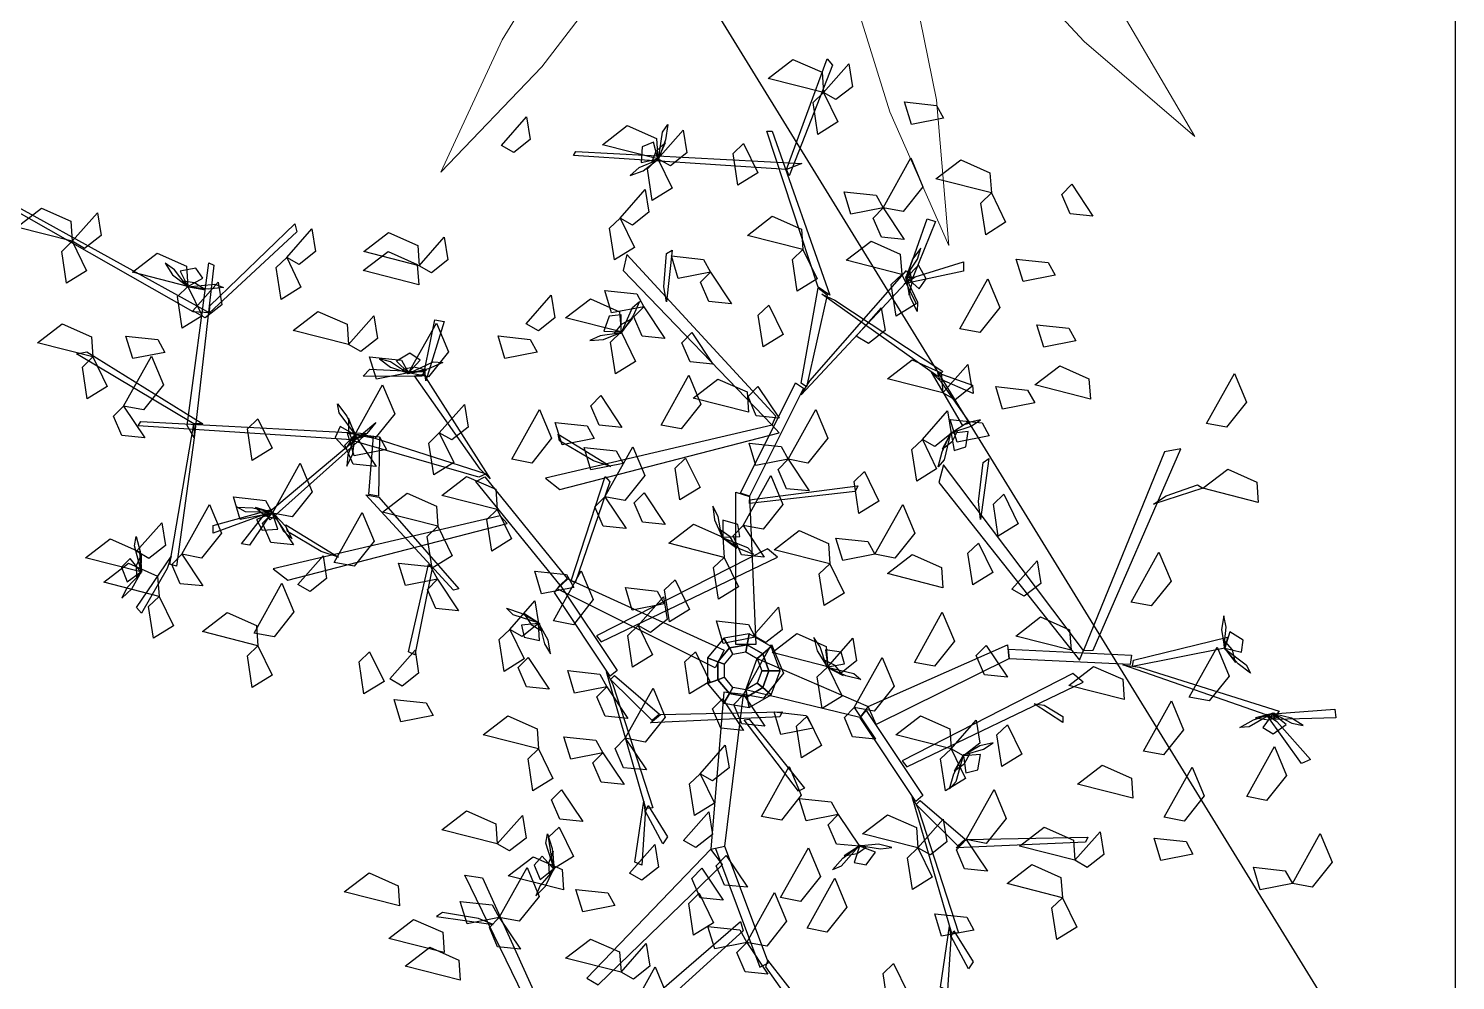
# Model space of a CAD drawing. Header units: inches. Extents: x -2903 to 3367, y -161 to 1064.
# Drawn here: x 3267.66 to 3273.01, y 144.72 to 148.29 of the extents above; entities that cross this region are included whole.
import ezdxf

# ---------------------------------------------------------------- set-up
doc = ezdxf.new("R2010")
doc.units = ezdxf.units.IN
doc.header["$MEASUREMENT"] = 0
doc.layers.add('landscape', color=84, linetype='Continuous', lineweight=0)

# ---------------------------------------------------------------- blocks, each defined once
blk = doc.blocks.new('A1124ZB')
at = {"color": 0, "linetype": 'Continuous'}
for points, invisible_edges in [([(0.2406, 0.0216, 0.8203), (0.2431, -0.035, 0.8203), (0.4031, -0.0267, 0.7803), (0.4031, 0.0133, 0.7803)], 5), ([(0.4031, -0.0267, 0.7803), (0.4031, 0.0133, 0.7803), (0.5231, -0.0067, 0.7003)], 1), ([(0.2185, -0.0749, 0.8843), (0.1963, -0.1271, 0.8843), (0.3442, -0.1886, 0.8443), (0.3615, -0.1525, 0.8443)], 5), ([(0.3442, -0.1886, 0.8443), (0.3615, -0.1525, 0.8443), (0.4611, -0.2224, 0.7643)], 1), ([(0.0932, -0.2284, 0.8203), (0.0393, -0.2462, 0.8203), (0.0907, -0.398, 0.7803), (0.1292, -0.3871, 0.7803)], 5), ([(0.0907, -0.398, 0.7803), (0.1292, -0.3871, 0.7803), (0.1425, -0.5081, 0.7003)], 1)]:
    blk.add_3dface(points, dxfattribs=dict(at, invisible_edges=invisible_edges))
blk = doc.blocks.new('A3E24G')
at = {"color": 72, "linetype": 'Continuous'}
for points in [[(0.0779, 0.5477, 0.6774), (0.0255, 0.5611, 0.6704), (0.0489, 0.5791, 0.6673), (0.0766, 0.5669, 0.6724)], [(0.0779, 0.5477, 0.6774), (0.1018, 0.5748, 0.6601), (0.1053, 0.5533, 0.6614), (0.0897, 0.5411, 0.6719)], [(0.0779, 0.5477, 0.6424), (0.0915, 0.5199, 0.6353), (0.0726, 0.5081, 0.6607), (0.068, 0.5382, 0.6568)], [(0.1917, 0.5235, 0.7974), (0.1613, 0.5175, 0.7903), (0.1548, 0.5388, 0.8157), (0.1851, 0.5356, 0.8118)], [(-0.2273, 0.4977, 0.9053), (-0.2034, 0.5248, 0.888), (-0.1999, 0.5033, 0.8892), (-0.2156, 0.491, 0.8998)], [(-0.0789, 0.485, 0.6774), (-0.1314, 0.4983, 0.6704), (-0.108, 0.5164, 0.6673), (-0.0803, 0.5042, 0.6724)], [(-0.0789, 0.485, 0.6774), (-0.055, 0.5121, 0.6601), (-0.0516, 0.4906, 0.6614), (-0.0672, 0.4783, 0.6719)], [(0.0021, 0.4996, 0.7204), (0.0157, 0.4717, 0.7133), (-0.0033, 0.46, 0.7387), (-0.0078, 0.4901, 0.7348)], [(-0.0789, 0.485, 0.6774), (-0.0654, 0.4571, 0.6703), (-0.0843, 0.4454, 0.6957), (-0.0889, 0.4755, 0.6918)], [(0.1344, 0.4385, 0.5934), (0.1607, 0.4858, 0.5864), (0.1721, 0.4585, 0.5833), (0.1533, 0.4349, 0.5884)], [(0.237, 0.4526, 0.7904), (0.1845, 0.466, 0.7834), (0.2079, 0.484, 0.7803), (0.2356, 0.4718, 0.7854)], [(0.3131, 0.4608, 0.6714), (0.3332, 0.4307, 0.6541), (0.3115, 0.4329, 0.6553), (0.3037, 0.4512, 0.6659)], [(-0.1149, 0.4287, 0.8377), (-0.091, 0.4558, 0.8204), (-0.0875, 0.4343, 0.8216), (-0.1032, 0.422, 0.8321)], [(0.1344, 0.4385, 0.5934), (0.1039, 0.4325, 0.5863), (0.0975, 0.4538, 0.6117), (0.1277, 0.4505, 0.6078)], [(0.237, 0.4526, 0.8254), (0.2505, 0.4248, 0.8183), (0.2316, 0.413, 0.8437), (0.227, 0.4431, 0.8398)], [(-0.6339, 0.4068, 0.7124), (-0.6864, 0.4202, 0.7054), (-0.663, 0.4382, 0.7023), (-0.6353, 0.426, 0.7074)], [(-0.6339, 0.4068, 0.6774), (-0.61, 0.4339, 0.6601), (-0.6066, 0.4124, 0.6614), (-0.6222, 0.4001, 0.6719)], [(0.1344, 0.4385, 0.5934), (0.1544, 0.4084, 0.5761), (0.1328, 0.4106, 0.5774), (0.1249, 0.4288, 0.5879)], [(-0.1149, 0.4287, 0.7537), (-0.1013, 0.4008, 0.7466), (-0.1202, 0.3891, 0.7719), (-0.1248, 0.4192, 0.768)], [(0.0584, 0.3991, 0.8034), (0.0059, 0.4124, 0.7964), (0.0293, 0.4305, 0.7933), (0.057, 0.4183, 0.7984)], [(-0.6339, 0.4068, 0.6424), (-0.6203, 0.3789, 0.6353), (-0.6393, 0.3672, 0.6607), (-0.6438, 0.3973, 0.6568)], [(-0.4307, 0.3914, 0.6424), (-0.4069, 0.4185, 0.6251), (-0.4034, 0.397, 0.6264), (-0.419, 0.3847, 0.6369)], [(-0.3052, 0.3837, 0.7124), (-0.3577, 0.397, 0.7054), (-0.3343, 0.415, 0.7023), (-0.3066, 0.4028, 0.7074)], [(-0.3052, 0.3837, 0.7124), (-0.2814, 0.4107, 0.6951), (-0.2779, 0.3893, 0.6964), (-0.2935, 0.377, 0.7069)], [(0.152, 0.3754, 0.7124), (0.0995, 0.3888, 0.7054), (0.123, 0.4068, 0.7023), (0.1507, 0.3946, 0.7074)], [(-0.5244, 0.3641, 0.6774), (-0.5768, 0.3775, 0.6704), (-0.5534, 0.3955, 0.6673), (-0.5257, 0.3833, 0.6724)], [(-0.3056, 0.3657, 0.9053), (-0.3581, 0.379, 0.8983), (-0.3347, 0.397, 0.8952), (-0.307, 0.3848, 0.9003)], [(-0.0292, 0.3776, 0.8658), (-0.0597, 0.3716, 0.8587), (-0.0661, 0.3929, 0.8841), (-0.0359, 0.3897, 0.8802)], [(0.0584, 0.3991, 0.7124), (0.072, 0.3712, 0.7053), (0.053, 0.3595, 0.7307), (0.0485, 0.3896, 0.7268)], [(-0.4307, 0.3914, 0.6774), (-0.4172, 0.3635, 0.6703), (-0.4361, 0.3518, 0.6957), (-0.4407, 0.3819, 0.6918)], [(0.2975, 0.3747, 0.7064), (0.2671, 0.3687, 0.6993), (0.2606, 0.39, 0.7247), (0.2909, 0.3868, 0.7208)], [(-0.5196, 0.3409, 0.7583), (-0.4957, 0.368, 0.741), (-0.4923, 0.3465, 0.7422), (-0.5079, 0.3342, 0.7528)], [(-0.0292, 0.3776, 0.8658), (-0.0092, 0.3476, 0.8485), (-0.0308, 0.3497, 0.8497), (-0.0387, 0.368, 0.8603)], [(0.152, 0.3754, 0.7684), (0.1656, 0.3475, 0.7613), (0.1467, 0.3358, 0.7867), (0.1421, 0.3659, 0.7828)], [(0.2072, 0.3239, 0.7764), (0.2335, 0.3713, 0.7694), (0.2449, 0.344, 0.7663), (0.2261, 0.3203, 0.7714)], [(-0.5244, 0.3641, 0.6774), (-0.5108, 0.3362, 0.6703), (-0.5297, 0.3245, 0.6957), (-0.5343, 0.3546, 0.6918)], [(-0.2039, 0.3286, 0.8034), (-0.18, 0.3557, 0.7861), (-0.1766, 0.3342, 0.7874), (-0.1922, 0.3219, 0.7979)], [(-0.1139, 0.3209, 0.8034), (-0.1664, 0.3343, 0.7964), (-0.143, 0.3523, 0.7933), (-0.1153, 0.3401, 0.7984)], [(-0.0924, 0.3448, 0.5934), (-0.1229, 0.3389, 0.5863), (-0.1294, 0.3602, 0.6117), (-0.0991, 0.3569, 0.6078)], [(-0.3721, 0.3091, 0.7124), (-0.4246, 0.3224, 0.7054), (-0.4012, 0.3404, 0.7023), (-0.3735, 0.3283, 0.7074)], [(-0.0924, 0.3448, 0.5934), (-0.0724, 0.3148, 0.5761), (-0.094, 0.317, 0.5774), (-0.1019, 0.3352, 0.5879)], [(0.0261, 0.3464, 0.9007), (0.0396, 0.3185, 0.8936), (0.0207, 0.3068, 0.9189), (0.0161, 0.3369, 0.915)], [(0.1088, 0.3168, 0.7124), (0.1327, 0.3439, 0.6951), (0.1362, 0.3224, 0.6964), (0.1205, 0.3101, 0.7069)], [(-0.6144, 0.2973, 0.6774), (-0.6669, 0.3106, 0.6704), (-0.6434, 0.3286, 0.6673), (-0.6157, 0.3164, 0.6724)], [(-0.3721, 0.3091, 0.6424), (-0.3482, 0.3362, 0.6251), (-0.3448, 0.3147, 0.6264), (-0.3604, 0.3024, 0.6369)], [(-0.3152, 0.2821, 0.5584), (-0.2888, 0.3294, 0.5514), (-0.2774, 0.3021, 0.5483), (-0.2963, 0.2785, 0.5534)], [(0.3171, 0.3125, 0.6714), (0.2866, 0.3065, 0.6643), (0.2801, 0.3278, 0.6897), (0.3104, 0.3245, 0.6858)], [(-0.5461, 0.3016, 0.5934), (-0.5765, 0.2957, 0.5863), (-0.583, 0.3169, 0.6117), (-0.5528, 0.3137, 0.6078)], [(-0.1934, 0.3018, 0.4107), (-0.2239, 0.2958, 0.4036), (-0.2304, 0.3171, 0.429), (-0.2001, 0.3138, 0.4251)], [(-0.1139, 0.3209, 0.8034), (-0.1003, 0.293, 0.7963), (-0.1193, 0.2813, 0.8217), (-0.1238, 0.3114, 0.8178)], [(-0.0469, 0.3203, 0.6714), (-0.0269, 0.2903, 0.6541), (-0.0485, 0.2925, 0.6553), (-0.0564, 0.3107, 0.6659)], [(-0.5852, 0.2507, 0.5934), (-0.5589, 0.298, 0.5864), (-0.5474, 0.2708, 0.5833), (-0.5663, 0.2471, 0.5884)], [(-0.6144, 0.2973, 0.6774), (-0.6008, 0.2694, 0.6703), (-0.6197, 0.2576, 0.6957), (-0.6243, 0.2877, 0.6918)], [(-0.3152, 0.2821, 0.5584), (-0.3456, 0.2761, 0.5513), (-0.3521, 0.2974, 0.5767), (-0.3218, 0.2941, 0.5728)], [(0.1909, 0.2632, 0.9053), (0.1384, 0.2765, 0.8983), (0.1618, 0.2945, 0.8952), (0.1895, 0.2823, 0.9003)], [(0.1909, 0.2632, 0.9053), (0.2148, 0.2902, 0.888), (0.2183, 0.2688, 0.8892), (0.2026, 0.2565, 0.8998)], [(0.3308, 0.2573, 0.7554), (0.2783, 0.2707, 0.7484), (0.3017, 0.2887, 0.7453), (0.3294, 0.2765, 0.7504)], [(-0.3661, 0.2235, 0.5934), (-0.3398, 0.2708, 0.5864), (-0.3283, 0.2435, 0.5833), (-0.3472, 0.2199, 0.5884)], [(-0.076, 0.2326, 0.8658), (-0.0497, 0.2799, 0.8588), (-0.0383, 0.2526, 0.8557), (-0.0571, 0.229, 0.8608)], [(0.0068, 0.2449, 0.7904), (-0.0456, 0.2583, 0.7834), (-0.0222, 0.2763, 0.7803), (0.0055, 0.2641, 0.7854)], [(0.4409, 0.2343, 0.8427), (0.4673, 0.2816, 0.8356), (0.4787, 0.2543, 0.8326), (0.4598, 0.2307, 0.8376)], [(-0.1331, 0.2606, 0.4943), (-0.1131, 0.2305, 0.477), (-0.1347, 0.2327, 0.4782), (-0.1426, 0.2509, 0.4887)], [(0.0158, 0.2694, 0.6714), (0.0359, 0.2394, 0.6541), (0.0142, 0.2416, 0.6553), (0.0064, 0.2598, 0.6659)], [(0.278, 0.2539, 0.7064), (0.2475, 0.2479, 0.6993), (0.2411, 0.2692, 0.7247), (0.2713, 0.2659, 0.7208)], [(-0.5852, 0.2507, 0.5934), (-0.5651, 0.2207, 0.5761), (-0.5868, 0.2228, 0.5774), (-0.5947, 0.2411, 0.5879)], [(-0.2861, 0.2253, 0.9053), (-0.2622, 0.2523, 0.888), (-0.2587, 0.2308, 0.8892), (-0.2744, 0.2186, 0.8998)], [(-0.2174, 0.2003, 0.6284), (-0.1911, 0.2476, 0.6214), (-0.1797, 0.2204, 0.6183), (-0.1986, 0.1967, 0.6234)], [(0.0444, 0.2003, 0.5934), (0.0707, 0.2476, 0.5864), (0.0821, 0.2204, 0.5833), (0.0632, 0.1967, 0.5884)], [(0.1716, 0.2191, 0.7124), (0.1954, 0.2461, 0.6951), (0.1989, 0.2247, 0.6964), (0.1833, 0.2124, 0.7069)], [(-0.458, 0.2386, 0.7124), (-0.4444, 0.2107, 0.7053), (-0.4634, 0.199, 0.7307), (-0.4679, 0.2291, 0.7268)], [(-0.1393, 0.2199, 0.6844), (-0.1697, 0.2139, 0.6773), (-0.1762, 0.2352, 0.7027), (-0.1459, 0.2319, 0.6988)], [(0.235, 0.2226, 0.6714), (0.2045, 0.2166, 0.6643), (0.198, 0.2379, 0.6897), (0.2283, 0.2347, 0.6858)], [(-0.3661, 0.2235, 0.5934), (-0.346, 0.1934, 0.5761), (-0.3677, 0.1956, 0.5774), (-0.3755, 0.2138, 0.5879)], [(-0.3363, 0.2096, 0.4943), (-0.3667, 0.2036, 0.4872), (-0.3732, 0.2249, 0.5125), (-0.3429, 0.2217, 0.5086)], [(-0.2861, 0.2253, 0.9053), (-0.2725, 0.1974, 0.8982), (-0.2914, 0.1856, 0.9236), (-0.296, 0.2157, 0.9197)], [(0.1716, 0.2191, 0.7124), (0.1851, 0.1912, 0.7053), (0.1662, 0.1795, 0.7307), (0.1616, 0.2096, 0.7268)], [(-0.112, 0.1962, 0.6284), (-0.1424, 0.1902, 0.6213), (-0.1489, 0.2115, 0.6467), (-0.1186, 0.2082, 0.6428)], [(-0.1293, 0.1648, 0.7948), (-0.1029, 0.2121, 0.7878), (-0.0915, 0.1849, 0.7847), (-0.1104, 0.1612, 0.7898)], [(0.0444, 0.2003, 0.6984), (0.0139, 0.1943, 0.6913), (0.0075, 0.2156, 0.7167), (0.0377, 0.2123, 0.7128)], [(-0.4443, 0.1494, 0.5934), (-0.4179, 0.1967, 0.5864), (-0.4065, 0.1694, 0.5833), (-0.4254, 0.1458, 0.5884)], [(-0.0527, 0.2015, 0.9053), (-0.0391, 0.1736, 0.8982), (-0.0581, 0.1619, 0.9236), (-0.0626, 0.192, 0.9197)], [(0.0444, 0.2003, 0.5934), (0.0644, 0.1703, 0.5761), (0.0428, 0.1724, 0.5774), (0.0349, 0.1907, 0.5879)], [(0.4899, 0.1594, 0.9267), (0.4374, 0.1728, 0.9196), (0.4609, 0.1908, 0.9166), (0.4886, 0.1786, 0.9216)], [(-0.2312, 0.1527, 0.6774), (-0.2837, 0.1661, 0.6704), (-0.2602, 0.1841, 0.6673), (-0.2325, 0.1719, 0.6724)], [(0.0017, 0.1376, 0.7194), (0.028, 0.1849, 0.7124), (0.0394, 0.1576, 0.7093), (0.0206, 0.134, 0.7144)], [(0.1168, 0.1886, 0.9053), (0.1304, 0.1607, 0.8982), (0.1115, 0.149, 0.9236), (0.1069, 0.1791, 0.9197)], [(-0.4443, 0.1494, 0.5584), (-0.4747, 0.1434, 0.5513), (-0.4812, 0.1647, 0.5767), (-0.4509, 0.1614, 0.5728)], [(-0.2875, 0.1368, 0.7738), (-0.34, 0.1501, 0.7668), (-0.3166, 0.1681, 0.7637), (-0.2889, 0.156, 0.7688)], [(-0.1293, 0.1648, 0.8158), (-0.1092, 0.1348, 0.7985), (-0.1308, 0.137, 0.7997), (-0.1387, 0.1552, 0.8103)], [(-0.0921, 0.1686, 0.3477), (-0.072, 0.1386, 0.3304), (-0.0937, 0.1407, 0.3316), (-0.1016, 0.159, 0.3422)], [(0.2488, 0.1672, 0.7904), (0.2624, 0.1393, 0.7833), (0.2434, 0.1276, 0.8087), (0.2389, 0.1577, 0.8048)], [(-0.5302, 0.1103, 0.6284), (-0.5038, 0.1576, 0.6214), (-0.4924, 0.1304, 0.6183), (-0.5113, 0.1067, 0.6234)], [(-0.4443, 0.1494, 0.5934), (-0.4242, 0.1194, 0.5761), (-0.4459, 0.1215, 0.5774), (-0.4537, 0.1398, 0.5879)], [(-0.3856, 0.1026, 0.7194), (-0.3593, 0.1499, 0.7124), (-0.3479, 0.1226, 0.7093), (-0.3667, 0.099, 0.7144)], [(-0.2312, 0.1527, 0.6774), (-0.2176, 0.1248, 0.6703), (-0.2365, 0.1131, 0.6957), (-0.2411, 0.1432, 0.6918)], [(0.1267, 0.1103, 0.6284), (0.153, 0.1576, 0.6214), (0.1644, 0.1304, 0.6183), (0.1455, 0.1067, 0.6234)], [(-0.573, 0.1131, 0.7738), (-0.5491, 0.1402, 0.7565), (-0.5456, 0.1187, 0.7577), (-0.5613, 0.1064, 0.7683)], [(-0.2875, 0.1368, 0.7738), (-0.274, 0.1089, 0.7667), (-0.2929, 0.0972, 0.7921), (-0.2975, 0.1273, 0.7882)], [(-0.0162, 0.1073, 0.9053), (-0.0687, 0.1207, 0.8983), (-0.0453, 0.1387, 0.8952), (-0.0176, 0.1265, 0.9003)], [(0.0017, 0.1376, 0.4814), (0.0217, 0.1075, 0.4641), (0.0001, 0.1097, 0.4654), (-0.0078, 0.1279, 0.4759)], [(-0.5689, 0.0936, 0.7738), (-0.6214, 0.1069, 0.7668), (-0.5979, 0.1249, 0.7637), (-0.5702, 0.1127, 0.7688)], [(0.0838, 0.1013, 0.8088), (0.0313, 0.1146, 0.8018), (0.0548, 0.1327, 0.7987), (0.0825, 0.1205, 0.8038)], [(0.1267, 0.1103, 0.4464), (0.0962, 0.1043, 0.4393), (0.0897, 0.1256, 0.4647), (0.12, 0.1223, 0.4608)], [(-0.5302, 0.1103, 0.5934), (-0.5101, 0.0803, 0.5761), (-0.5318, 0.0824, 0.5774), (-0.5396, 0.1007, 0.5879)], [(-0.4202, 0.0817, 0.7738), (-0.3963, 0.1088, 0.7565), (-0.3929, 0.0873, 0.7577), (-0.4085, 0.0751, 0.7683)], [(0.1911, 0.0786, 0.6774), (0.1386, 0.092, 0.6704), (0.162, 0.11, 0.6673), (0.1898, 0.0978, 0.6724)], [(0.2248, 0.1208, 0.8088), (0.2383, 0.0929, 0.8017), (0.2194, 0.0812, 0.8271), (0.2148, 0.1113, 0.8232)], [(0.3694, 0.0649, 0.8658), (0.3957, 0.1122, 0.8588), (0.4072, 0.0849, 0.8557), (0.3883, 0.0613, 0.8608)], [(-0.5516, 0.0704, 0.6774), (-0.6041, 0.0838, 0.6704), (-0.5807, 0.1018, 0.6673), (-0.553, 0.0896, 0.6724)], [(-0.2879, 0.0866, 0.6284), (-0.3183, 0.0806, 0.6213), (-0.3248, 0.1019, 0.6467), (-0.2946, 0.0987, 0.6428)], [(-0.0162, 0.1073, 0.9053), (-0.0027, 0.0794, 0.8982), (-0.0216, 0.0677, 0.9236), (-0.0262, 0.0978, 0.9197)], [(0.0838, 0.1013, 0.7388), (0.0974, 0.0734, 0.7317), (0.0785, 0.0617, 0.7571), (0.0739, 0.0918, 0.7532)], [(0.2565, 0.0772, 0.7904), (0.2804, 0.1042, 0.7731), (0.2839, 0.0827, 0.7743), (0.2682, 0.0705, 0.7849)], [(-0.4615, 0.0357, 0.8158), (-0.4352, 0.083, 0.8088), (-0.4238, 0.0558, 0.8057), (-0.4426, 0.0321, 0.8108)], [(-0.2879, 0.0866, 0.6984), (-0.2678, 0.0566, 0.6811), (-0.2895, 0.0588, 0.6824), (-0.2974, 0.077, 0.6929)], [(-0.1588, 0.0789, 0.5584), (-0.1892, 0.0729, 0.5513), (-0.1957, 0.0942, 0.5767), (-0.1655, 0.091, 0.5728)], [(-0.178, 0.0472, 0.3127), (-0.1517, 0.0945, 0.3057), (-0.1402, 0.0673, 0.3026), (-0.1591, 0.0436, 0.3077)], [(-0.0626, 0.086, 0.4317), (-0.0491, 0.0581, 0.4246), (-0.068, 0.0464, 0.45), (-0.0726, 0.0765, 0.4461)], [(-0.5516, 0.0704, 0.6774), (-0.538, 0.0425, 0.6703), (-0.557, 0.0308, 0.6957), (-0.5616, 0.0609, 0.6918)], [(-0.0729, 0.0635, 0.6284), (-0.1033, 0.0575, 0.6213), (-0.1098, 0.0788, 0.6467), (-0.0796, 0.0755, 0.6428)], [(-0.0976, 0.0428, 0.4317), (-0.0737, 0.0699, 0.4144), (-0.0703, 0.0484, 0.4156), (-0.0859, 0.0361, 0.4262)], [(-0.458, 0.0236, 0.7824), (-0.5105, 0.037, 0.7754), (-0.4871, 0.055, 0.7723), (-0.4594, 0.0428, 0.7774)], [(-0.2193, 0.039, 0.6424), (-0.1955, 0.0661, 0.6251), (-0.192, 0.0446, 0.6264), (-0.2076, 0.0324, 0.6369)], [(0.0115, 0.0333, 0.9053), (0.0354, 0.0603, 0.888), (0.0389, 0.0388, 0.8892), (0.0232, 0.0266, 0.8998)], [(0.1641, 0.0079, 0.7064), (0.1905, 0.0553, 0.6994), (0.2019, 0.028, 0.6963), (0.183, 0.0043, 0.7014)], [(-0.0976, 0.0428, 0.4317), (-0.084, 0.0149, 0.4246), (-0.103, 0.0032, 0.45), (-0.1076, 0.0333, 0.4461)], [(0.0133, 0.0318, 0.3477), (-0.0171, 0.0258, 0.3406), (-0.0236, 0.0471, 0.366), (0.0067, 0.0438, 0.3621)], [(0.3125, 0.0195, 0.6774), (0.26, 0.0328, 0.6704), (0.2834, 0.0509, 0.6673), (0.3111, 0.0387, 0.6724)], [(-0.2193, 0.039, 0.8384), (-0.2058, 0.0111, 0.8313), (-0.2247, -0.0006, 0.8567), (-0.2293, 0.0295, 0.8528)], [(0.0819, 0.0037, 0.4317), (0.0294, 0.0171, 0.4247), (0.0528, 0.0351, 0.4216), (0.0805, 0.0229, 0.4267)], [(0.0819, 0.0037, 0.4317), (0.1058, 0.0308, 0.4144), (0.1092, 0.0093, 0.4156), (0.0936, -0.003, 0.4262)], [(-0.458, 0.0236, 0.7124), (-0.4444, -0.0043, 0.7053), (-0.4634, -0.016, 0.7307), (-0.4679, 0.0141, 0.7268)], [(-0.3521, 0.0178, 0.8703), (-0.3385, -0.0101, 0.8632), (-0.3575, -0.0218, 0.8886), (-0.362, 0.0083, 0.8847)], [(-0.333, -0.0078, 0.8034), (-0.3091, 0.0193, 0.7861), (-0.3057, -0.0022, 0.7874), (-0.3213, -0.0145, 0.7979)], [(-0.0435, 0.0178, 0.9053), (-0.0299, -0.0101, 0.8982), (-0.0489, -0.0218, 0.9236), (-0.0534, 0.0083, 0.9197)], [(0.0022, -0.0225, 0.3127), (0.0285, 0.0249, 0.3056), (0.04, -0.0024, 0.3026), (0.0211, -0.0261, 0.3076)], [(0.2321, 0.0239, 0.6984), (0.2522, -0.0061, 0.6811), (0.2305, -0.004, 0.6824), (0.2227, 0.0143, 0.6929)], [(0.4244, -0.0251, 0.8658), (0.4508, 0.0222, 0.8588), (0.4622, -0.0051, 0.8557), (0.4433, -0.0287, 0.8608)], [(-0.202, 0.0126, 0.5934), (-0.1819, -0.0175, 0.5761), (-0.2036, -0.0153, 0.5774), (-0.2115, 0.003, 0.5879)], [(-0.1274, -0.0152, 0.4464), (-0.1579, -0.0212, 0.4393), (-0.1643, 0.0001, 0.4647), (-0.1341, -0.0032, 0.4608)], [(0.0819, 0.0037, 0.4317), (0.0955, -0.0242, 0.4246), (0.0765, -0.0359, 0.45), (0.072, -0.0058, 0.4461)], [(0.1071, -0.0348, 0.4814), (0.1335, 0.0126, 0.4744), (0.1449, -0.0147, 0.4713), (0.126, -0.0384, 0.4764)], [(0.3629, -0.0273, 0.8034), (0.3104, -0.014, 0.7964), (0.3338, 0.0041, 0.7933), (0.3615, -0.0081, 0.7984)], [(-0.1274, -0.0152, 0.5584), (-0.1074, -0.0452, 0.5411), (-0.129, -0.0431, 0.5424), (-0.1369, -0.0248, 0.5529)], [(-0.11, -0.064, 0.4943), (-0.0836, -0.0167, 0.4872), (-0.0722, -0.044, 0.4842), (-0.0911, -0.0676, 0.4892)], [(-0.0179, -0.0265, 0.5934), (0.0022, -0.0566, 0.5761), (-0.0195, -0.0544, 0.5774), (-0.0273, -0.0361, 0.5879)], [(0.0022, -0.0225, 0.2777), (0.0223, -0.0525, 0.2604), (0.0006, -0.0503, 0.2616), (-0.0072, -0.0321, 0.2721)], [(-0.292, -0.0425, 0.5934), (-0.3225, -0.0485, 0.5863), (-0.3289, -0.0272, 0.6117), (-0.2987, -0.0304, 0.6078)], [(0.068, -0.0543, 0.5934), (0.0376, -0.0603, 0.5863), (0.0311, -0.039, 0.6117), (0.0614, -0.0423, 0.6078)], [(0.1071, -0.0348, 0.5934), (0.1272, -0.0648, 0.5761), (0.1055, -0.0626, 0.5774), (0.0977, -0.0444, 0.5879)], [(0.3812, -0.0761, 0.8658), (0.4076, -0.0287, 0.8588), (0.419, -0.056, 0.8557), (0.4001, -0.0797, 0.8608)], [(-0.1921, -0.0741, 0.7124), (-0.2446, -0.0608, 0.7054), (-0.2211, -0.0428, 0.7023), (-0.1934, -0.055, 0.7074)], [(0.0623, -0.0431, 0.3967), (0.0759, -0.071, 0.3896), (0.057, -0.0827, 0.415), (0.0524, -0.0526, 0.4111)], [(0.1988, -0.0741, 0.6774), (0.1463, -0.0608, 0.6704), (0.1698, -0.0428, 0.6673), (0.1975, -0.055, 0.6724)], [(0.1988, -0.0741, 0.6774), (0.2227, -0.047, 0.6601), (0.2262, -0.0685, 0.6614), (0.2105, -0.0808, 0.6719)], [(0.2522, -0.0512, 0.9847), (0.2658, -0.0791, 0.9776), (0.2469, -0.0909, 1.0029), (0.2423, -0.0608, 0.999)], [(-0.1312, -0.0778, 0.8027), (-0.1616, -0.0838, 0.7956), (-0.1681, -0.0625, 0.821), (-0.1379, -0.0658, 0.8171)], [(-0.11, -0.064, 0.4943), (-0.0899, -0.094, 0.477), (-0.1116, -0.0919, 0.4782), (-0.1194, -0.0736, 0.4887)], [(-0.1921, -0.0741, 0.6424), (-0.1785, -0.102, 0.6353), (-0.1974, -0.1137, 0.6607), (-0.202, -0.0836, 0.6568)], [(-0.1312, -0.0778, 0.3477), (-0.1111, -0.1078, 0.3304), (-0.1328, -0.1057, 0.3316), (-0.1407, -0.0874, 0.3422)], [(-0.039, -0.0976, 0.3967), (-0.0151, -0.0705, 0.3794), (-0.0116, -0.092, 0.3806), (-0.0273, -0.1043, 0.3912)], [(0.1988, -0.0741, 0.6774), (0.2124, -0.102, 0.6703), (0.1935, -0.1137, 0.6957), (0.1889, -0.0836, 0.6918)], [(0.479, -0.1193, 0.8658), (0.5053, -0.0719, 0.8588), (0.5167, -0.0992, 0.8557), (0.4978, -0.1229, 0.8608)], [(0.0191, -0.1381, 0.4943), (0.0455, -0.0908, 0.4872), (0.0569, -0.118, 0.4842), (0.038, -0.1417, 0.4892)], [(0.3711, -0.1209, 0.7824), (0.3186, -0.1076, 0.7754), (0.3421, -0.0896, 0.7723), (0.3698, -0.1018, 0.7774)], [(0.4008, -0.1388, 0.8658), (0.4271, -0.0915, 0.8588), (0.4385, -0.1187, 0.8557), (0.4197, -0.1424, 0.8608)], [(-0.039, -0.0976, 0.3967), (-0.0254, -0.1255, 0.3896), (-0.0443, -0.1372, 0.415), (-0.0489, -0.1071, 0.4111)], [(-0.1703, -0.1128, 0.8377), (-0.1502, -0.1428, 0.8204), (-0.1719, -0.1406, 0.8216), (-0.1797, -0.1224, 0.8322)], [(0.0918, -0.1363, 0.8734), (0.0614, -0.1423, 0.8663), (0.0549, -0.121, 0.8916), (0.0852, -0.1243, 0.8877)], [(0.2132, -0.16, 0.8384), (0.2396, -0.1126, 0.8313), (0.251, -0.1399, 0.8283), (0.2321, -0.1636, 0.8333)], [(-0.2312, -0.1641, 0.8384), (-0.2837, -0.1508, 0.8314), (-0.2602, -0.1328, 0.8283), (-0.2325, -0.145, 0.8334)], [(-0.0546, -0.1608, 0.8874), (-0.0307, -0.1337, 0.8701), (-0.0272, -0.1552, 0.8713), (-0.0429, -0.1674, 0.8818)], [(-0.2312, -0.1641, 0.6424), (-0.2073, -0.1371, 0.6251), (-0.2038, -0.1585, 0.6264), (-0.2195, -0.1708, 0.6369)], [(-0.1725, -0.1482, 0.7124), (-0.159, -0.1761, 0.7053), (-0.1779, -0.1878, 0.7307), (-0.1825, -0.1577, 0.7268)], [(0.0918, -0.1363, 0.8384), (0.1119, -0.1663, 0.8211), (0.0903, -0.1642, 0.8223), (0.0824, -0.1459, 0.8328)], [(0.1674, -0.1677, 0.6774), (0.115, -0.1544, 0.6704), (0.1384, -0.1364, 0.6673), (0.1661, -0.1486, 0.6724)], [(0.1674, -0.1677, 0.6774), (0.1913, -0.1407, 0.6601), (0.1948, -0.1621, 0.6614), (0.1792, -0.1744, 0.6719)], [(0.3161, -0.1796, 0.7824), (0.2636, -0.1662, 0.7754), (0.287, -0.1482, 0.7723), (0.3147, -0.1604, 0.7774)], [(0.2132, -0.16, 0.8384), (0.2333, -0.19, 0.8211), (0.2116, -0.1878, 0.8223), (0.2038, -0.1696, 0.8328)], [(0.3161, -0.1796, 0.8034), (0.34, -0.1525, 0.7861), (0.3434, -0.174, 0.7874), (0.3278, -0.1863, 0.7979)], [(0.428, -0.1738, 0.8308), (0.3976, -0.1798, 0.8237), (0.3911, -0.1585, 0.8491), (0.4214, -0.1617, 0.8452)], [(0.5222, -0.2016, 0.8658), (0.5485, -0.1542, 0.8588), (0.5599, -0.1815, 0.8557), (0.541, -0.2052, 0.8608)], [(-0.1059, -0.1917, 0.4317), (-0.082, -0.1647, 0.4144), (-0.0785, -0.1861, 0.4156), (-0.0941, -0.1984, 0.4262)], [(-0.0143, -0.1752, 0.5584), (0.0058, -0.2052, 0.5411), (-0.0159, -0.2031, 0.5424), (-0.0237, -0.1848, 0.5529)], [(0.0373, -0.215, 0.8734), (0.0637, -0.1677, 0.8663), (0.0751, -0.1949, 0.8633), (0.0562, -0.2186, 0.8683)], [(0.1674, -0.1677, 0.6774), (0.181, -0.1956, 0.6703), (0.1621, -0.2073, 0.6957), (0.1575, -0.1773, 0.6918)], [(-0.2293, -0.2338, 0.6284), (-0.2029, -0.1865, 0.6214), (-0.1915, -0.2138, 0.6183), (-0.2104, -0.2374, 0.6234)], [(-0.1683, -0.2076, 0.8104), (-0.2208, -0.1942, 0.8033), (-0.1973, -0.1762, 0.8003), (-0.1696, -0.1884, 0.8053)], [(-0.0373, -0.1872, 0.8384), (-0.0172, -0.2173, 0.8211), (-0.0388, -0.2151, 0.8223), (-0.0467, -0.1968, 0.8328)], [(0.3043, -0.2151, 0.8034), (0.2518, -0.2017, 0.7964), (0.2752, -0.1837, 0.7933), (0.3029, -0.1959, 0.7984)], [(0.5222, -0.2016, 0.8658), (0.4917, -0.2075, 0.8587), (0.4853, -0.1862, 0.8841), (0.5155, -0.1895, 0.8802)], [(-0.3237, -0.2228, 0.7738), (-0.3762, -0.2095, 0.7668), (-0.3527, -0.1915, 0.7637), (-0.325, -0.2037, 0.7688)], [(0.0623, -0.244, 0.4943), (0.0887, -0.1967, 0.4872), (0.1001, -0.224, 0.4842), (0.0812, -0.2476, 0.4892)], [(-0.1197, -0.2225, 0.5584), (-0.1501, -0.2285, 0.5513), (-0.1566, -0.2072, 0.5767), (-0.1264, -0.2105, 0.5728)], [(-0.0398, -0.2109, 0.6774), (-0.0263, -0.2388, 0.6703), (-0.0452, -0.2506, 0.6957), (-0.0498, -0.2205, 0.6918)], [(0.0053, -0.2575, 0.6284), (0.0316, -0.2102, 0.6214), (0.043, -0.2374, 0.6183), (0.0242, -0.2611, 0.6234)], [(0.3043, -0.2151, 0.8034), (0.3178, -0.243, 0.7963), (0.2989, -0.2547, 0.8217), (0.2943, -0.2246, 0.8178)], [(-0.2293, -0.2338, 0.6284), (-0.2597, -0.2398, 0.6213), (-0.2662, -0.2185, 0.6467), (-0.2359, -0.2218, 0.6428)], [(-0.2815, -0.267, 0.8174), (-0.334, -0.2537, 0.8104), (-0.3105, -0.2356, 0.8073), (-0.2828, -0.2478, 0.8124)], [(-0.2293, -0.2338, 0.6984), (-0.2092, -0.2638, 0.6811), (-0.2309, -0.2617, 0.6824), (-0.2387, -0.2434, 0.6929)], [(0.0053, -0.2575, 0.5584), (-0.0252, -0.2635, 0.5513), (-0.0316, -0.2422, 0.5767), (-0.0014, -0.2454, 0.5728)], [(0.2203, -0.2457, 0.7194), (0.1898, -0.2516, 0.7123), (0.1834, -0.2303, 0.7377), (0.2136, -0.2336, 0.7338)], [(-0.1139, -0.2855, 0.6774), (-0.1664, -0.2722, 0.6704), (-0.143, -0.2542, 0.6673), (-0.1153, -0.2664, 0.6724)], [(-0.2662, -0.2932, 0.6424), (-0.3186, -0.2799, 0.6354), (-0.2952, -0.2619, 0.6323), (-0.2675, -0.2741, 0.6374)], [(-0.1139, -0.2855, 0.8034), (-0.09, -0.2585, 0.7861), (-0.0866, -0.2799, 0.7874), (-0.1022, -0.2922, 0.7979)], [(0.0053, -0.2575, 0.7334), (0.0253, -0.2875, 0.7161), (0.0037, -0.2854, 0.7174), (-0.0042, -0.2671, 0.7279)], [(-0.1079, -0.328, 0.5934), (-0.0815, -0.2806, 0.5864), (-0.0701, -0.3079, 0.5833), (-0.089, -0.3316, 0.5884)], [(0.1443, -0.2773, 0.8034), (0.1579, -0.3052, 0.7963), (0.1389, -0.3169, 0.8217), (0.1344, -0.2868, 0.8178)]]:
    blk.add_3dface(points, dxfattribs=at)
at = {"color": 34, "linetype": 'Continuous'}
for points in [[(0.0429, 0.4747, 0.8009), (0.0813, 0.5798, 0.906), (0.0865, 0.5738, 0.9), (0.0454, 0.4687, 0.7948)], [(0.0728, 0.3635, 0.6897), (0.0241, 0.511, 0.8371), (0.0292, 0.511, 0.8371), (0.0839, 0.3557, 0.6818)], [(0.0429, 0.4747, 0.8009), (-0.159, 0.488, 0.8709), (-0.1568, 0.492, 0.8731), (0.0574, 0.4806, 0.8009)], [(-0.5194, 0.34, 0.6914), (-0.6954, 0.44, 0.7614), (-0.6916, 0.4426, 0.7637), (-0.5037, 0.339, 0.6915)], [(-0.5034, 0.3456, 0.6976), (-0.423, 0.4234, 0.8027), (-0.421, 0.4158, 0.7967), (-0.5037, 0.339, 0.6915)], [(0.1565, 0.3726, 0.6305), (0.1762, 0.4281, 0.7267), (0.1839, 0.4256, 0.7223), (0.1625, 0.3726, 0.6305)], [(0.0326, 0.2411, 0.5394), (-0.1084, 0.3944, 0.6467), (-0.1118, 0.379, 0.6359), (0.0292, 0.2327, 0.5335)], [(-0.0733, 0.3638, 0.6288), (-0.0708, 0.3951, 0.6661), (-0.0656, 0.3984, 0.67), (-0.0708, 0.3495, 0.6117)], [(-0.5249, 0.2324, 0.5864), (-0.5045, 0.3864, 0.7338), (-0.4999, 0.3841, 0.7338), (-0.5184, 0.2205, 0.5785)], [(0.0651, 0.2747, 0.5629), (0.1565, 0.379, 0.6359), (0.16, 0.372, 0.631), (0.0566, 0.2614, 0.5536)], [(0.1648, 0.373, 0.6296), (0.2105, 0.3875, 0.6194), (0.2105, 0.3784, 0.613), (0.1543, 0.3666, 0.6298)], [(0.0566, 0.2724, 0.5616), (0.0728, 0.3626, 0.6904), (0.0813, 0.3562, 0.6813), (0.0617, 0.269, 0.5567)], [(0.0885, 0.3511, 0.6897), (0.1909, 0.2834, 0.7872), (0.1864, 0.2787, 0.7807), (0.0762, 0.3567, 0.6772)], [(-0.2997, 0.2857, 0.5303), (-0.2904, 0.3323, 0.5426), (-0.2814, 0.3307, 0.5363), (-0.2988, 0.2745, 0.5253)], [(-0.5186, 0.234, 0.5661), (-0.6299, 0.3002, 0.6487), (-0.6202, 0.3021, 0.6473), (-0.5101, 0.2339, 0.5635)], [(-0.3031, 0.2787, 0.5274), (-0.3582, 0.279, 0.6258), (-0.3518, 0.2857, 0.6251), (-0.3005, 0.2833, 0.5301)], [(-0.2473, 0.1908, 0.4194), (-0.3097, 0.2794, 0.5326), (-0.3012, 0.2809, 0.5293), (-0.238, 0.1819, 0.4063)], [(-0.0007, 0.1683, 0.4884), (0.0514, 0.2726, 0.5614), (0.0591, 0.2677, 0.558), (0.0078, 0.1655, 0.4864)], [(0.1889, 0.2744, 0.7795), (0.2166, 0.2344, 0.7734), (0.2097, 0.2326, 0.7649), (0.1803, 0.2829, 0.7781)], [(0.1862, 0.2822, 0.7803), (0.219, 0.2705, 0.8876), (0.2197, 0.2627, 0.8827), (0.1877, 0.2764, 0.7803)], [(-0.3694, 0.2187, 0.5103), (-0.5713, 0.232, 0.5802), (-0.569, 0.236, 0.5825), (-0.3548, 0.2246, 0.5103)], [(-0.5184, 0.2205, 0.5785), (-0.5351, 0.099, 0.6761), (-0.5413, 0.1009, 0.6695), (-0.5186, 0.234, 0.5661)], [(-0.3548, 0.2246, 0.5103), (-0.4463, 0.1428, 0.6079), (-0.4497, 0.1483, 0.6013), (-0.3463, 0.235, 0.4979)], [(0.0292, 0.2327, 0.5335), (-0.1856, 0.1825, 0.6126), (-0.1718, 0.1718, 0.6046), (0.036, 0.2255, 0.5292)], [(-0.2488, 0.1835, 0.4145), (-0.369, 0.218, 0.5111), (-0.3562, 0.2231, 0.5086), (-0.2417, 0.1866, 0.4133)], [(-0.3429, 0.2217, 0.5086), (-0.3437, 0.1655, 0.6564), (-0.3529, 0.1668, 0.646), (-0.3484, 0.2222, 0.503)], [(-0.1401, 0.1989, 0.6002), (-0.1723, 0.2179, 0.6315), (-0.1735, 0.2242, 0.6348), (-0.1237, 0.1936, 0.5859)], [(0.3334, 0.0193, 0.789), (0.4166, 0.2103, 0.8963), (0.4011, 0.2072, 0.8856), (0.3243, 0.019, 0.7831)], [(0.3243, 0.019, 0.7831), (0.1915, 0.1951, 0.8622), (0.1873, 0.1783, 0.8543), (0.3204, 0.0099, 0.7788)], [(0.2249, 0.1602, 0.8499), (0.2292, 0.1974, 0.8812), (0.2345, 0.201, 0.8845), (0.2267, 0.1431, 0.8356)], [(-0.1715, 0.0809, 0.3596), (-0.2514, 0.1791, 0.4134), (-0.2431, 0.1836, 0.4109), (-0.1649, 0.0872, 0.3581)], [(-0.1611, 0.0853, 0.3552), (-0.129, 0.1839, 0.366), (-0.1245, 0.1788, 0.3616), (-0.1574, 0.0834, 0.3523)], [(0.4027, 0.1658, 0.8784), (0.4324, 0.1761, 0.9157), (0.4374, 0.1728, 0.9196), (0.3907, 0.1577, 0.8614)], [(-0.3434, 0.1645, 0.6559), (-0.2677, 0.0777, 0.8365), (-0.2727, 0.0763, 0.8365), (-0.3556, 0.1667, 0.6463)], [(-0.005, 0.0247, 0.3456), (-0.005, 0.1691, 0.4901), (0.0078, 0.1649, 0.4858), (0.0138, 0.0247, 0.3456)], [(0.0078, 0.1619, 0.4828), (0.1104, 0.1752, 0.4961), (0.1078, 0.1697, 0.4907), (0.0078, 0.1583, 0.4792)], [(-0.4545, 0.1469, 0.6002), (-0.5003, 0.1303, 0.5941), (-0.5003, 0.1375, 0.5856), (-0.4441, 0.1531, 0.5987)], [(-0.4463, 0.1476, 0.601), (-0.4659, 0.1189, 0.7083), (-0.4736, 0.1202, 0.7033), (-0.4522, 0.1476, 0.601)], [(-0.2286, 0.1467, 0.3971), (-0.4434, 0.0965, 0.4762), (-0.4297, 0.0858, 0.4683), (-0.2218, 0.1395, 0.3928)], [(-0.3979, 0.1129, 0.4639), (-0.4301, 0.1319, 0.4952), (-0.4314, 0.1382, 0.4985), (-0.3815, 0.1076, 0.4496)], [(-0.5441, 0.0968, 0.6684), (-0.5683, 0.0545, 0.6623), (-0.5729, 0.06, 0.6538), (-0.5402, 0.1083, 0.6669)], [(-0.1327, 0.0273, 0.4277), (0.0344, 0.1076, 0.571), (0.0247, 0.1156, 0.5566), (-0.1373, 0.0331, 0.4198)], [(-0.2929, 0.0972, 0.7921), (-0.3093, 0.0151, 0.9208), (-0.3154, 0.0178, 0.9134), (-0.2965, 0.1006, 0.7847)], [(-0.0247, 0.0028, 0.2439), (-0.1744, 0.0776, 0.3611), (-0.1642, 0.0869, 0.3577), (-0.0163, 0.0196, 0.2439)], [(-0.1715, 0.0809, 0.3596), (-0.1177, 0.0001, 0.4571), (-0.1243, -0.0053, 0.4525), (-0.1769, 0.074, 0.357)], [(-0.0112, 0.0216, 0.1), (-0.0165, 0.0307), (-0.0321, 0.0121), (-0.0222, 0.0085, 0.1)], [(0.0055, 0.0245, 0.1), (0.0074, 0.035), (-0.0165, 0.0307), (-0.0112, 0.0216, 0.1)], [(0.0203, 0.016, 0.1), (0.0284, 0.0228), (0.0074, 0.035), (0.0055, 0.0245, 0.1)], [(0.3717, 0.0101, 0.8113), (0.4607, 0.0317, 0.9401), (0.4583, 0.0213, 0.931), (0.3706, 0.004, 0.8064)], [(-0.0079, 0.0158, 0.4), (-0.0112, 0.0216, 0.1), (-0.0222, 0.0085, 0.1), (-0.0159, 0.0062, 0.4)], [(0.0044, 0.018, 0.4), (0.0055, 0.0245, 0.1), (-0.0112, 0.0216, 0.1), (-0.0079, 0.0158, 0.4)], [(0.0152, 0.0117, 0.4), (0.0203, 0.016, 0.1), (0.0055, 0.0245, 0.1), (0.0044, 0.018, 0.4)], [(0.0195, 0, 0.4), (0.0262, 0, 0.1), (0.0203, 0.016, 0.1), (0.0152, 0.0117, 0.4)], [(0.0262, 0, 0.1), (0.0367, 0), (0.0284, 0.0228), (0.0203, 0.016, 0.1)], [(0.1202, -0.0338, 0.5953), (0.2523, 0.0246, 0.7397), (0.2536, 0.0112, 0.7355), (0.1278, -0.051, 0.5953)], [(0.2533, 0.0203, 0.738), (0.3698, 0.0148, 0.8111), (0.3684, 0.0058, 0.8076), (0.2542, 0.0114, 0.7361)], [(-0.0222, 0.0085, 0.1), (-0.0321, 0.0121), (-0.0321, -0.0121), (-0.0222, -0.0085, 0.1)], [(-0.0159, 0.0062, 0.4), (-0.0222, 0.0085, 0.1), (-0.0222, -0.0085, 0.1), (-0.0159, -0.0062, 0.4)], [(0.0152, 0.0117, 0.4), (0.1202, -0.0338, 0.5953), (0.1123, -0.0443, 0.5901), (0.0044, -0.018, 0.4)], [(0.3772, 0.0032, 0.8125), (0.5096, -0.0383, 0.8856), (0.5046, -0.0442, 0.8807), (0.3616, 0.0056, 0.8032)], [(-0.1217, -0.013, 0.4591), (-0.0838, -0.1298, 0.5566), (-0.0903, -0.1307, 0.5501), (-0.1278, -0.001, 0.4467)], [(-0.12, -0.0044, 0.4573), (-0.0774, -0.0411, 0.605), (-0.0843, -0.0473, 0.5946), (-0.1239, -0.0083, 0.4517)], [(-0.0222, -0.0085, 0.1), (-0.0321, -0.0121), (-0.0165, -0.0308), (-0.0112, -0.0216, 0.1)], [(-0.0159, -0.0062, 0.4), (-0.0222, -0.0085, 0.1), (-0.0112, -0.0216, 0.1), (-0.0079, -0.0158, 0.4)], [(0.0044, -0.018, 0.4), (0.0055, -0.0246, 0.1), (0.0203, -0.016, 0.1), (0.0152, -0.0117, 0.4)], [(0.0152, -0.0117, 0.4), (0.0203, -0.016, 0.1), (0.0262, 0, 0.1), (0.0195, 0, 0.4)], [(0.0203, -0.016, 0.1), (0.0284, -0.0228), (0.0367, 0), (0.0262, 0, 0.1)], [(0.1569, -0.0912, 0.6615), (0.324, -0.0109, 0.8049), (0.3143, -0.0028, 0.7905), (0.1523, -0.0854, 0.6537)], [(-0.0165, -0.0203, 0.3133), (-0.0287, -0.169, 0.4529), (-0.0156, -0.1661, 0.4483), (0.0022, -0.0225, 0.3127)], [(-0.0112, -0.0216, 0.1), (-0.0165, -0.0308), (0.0074, -0.035), (0.0055, -0.0246, 0.1)], [(-0.0079, -0.0158, 0.4), (-0.0112, -0.0216, 0.1), (0.0055, -0.0246, 0.1), (0.0044, -0.018, 0.4)], [(0.0055, -0.0246, 0.1), (0.0074, -0.035), (0.0284, -0.0228), (0.0203, -0.016, 0.1)], [(-0.0764, -0.0415, 0.6045), (0.0387, -0.0391, 0.7851), (0.0366, -0.0438, 0.7851), (-0.086, -0.0494, 0.5949)], [(0.1182, -0.0376, 0.5934), (0.1719, -0.1183, 0.691), (0.1653, -0.1238, 0.6864), (0.1127, -0.0445, 0.5908)], [(0.287, -0.0328, 0.7796), (0.3048, -0.0435, 0.8238), (0.3047, -0.049, 0.8284), (0.2774, -0.0314, 0.7595)], [(0.5037, -0.0409, 0.8802), (0.5624, -0.0364, 0.9764), (0.5632, -0.0445, 0.9719), (0.5061, -0.0463, 0.8802)], [(0.0076, -0.0459, 0.7407), (0.06, -0.1112, 0.8695), (0.0541, -0.1141, 0.8621), (0.0027, -0.0466, 0.7333)], [(0.5074, -0.0482, 0.8792), (0.5392, -0.0842, 0.869), (0.5308, -0.0879, 0.8626), (0.4974, -0.0412, 0.8794)], [(0.1679, -0.1315, 0.693), (0.2058, -0.2482, 0.7905), (0.1994, -0.2491, 0.7839), (0.1618, -0.1195, 0.6805)], [(-0.091, -0.1356, 0.549), (-0.0943, -0.1842, 0.5428), (-0.1008, -0.1813, 0.5343), (-0.0924, -0.1236, 0.5475)], [(-0.0883, -0.1278, 0.5497), (-0.0699, -0.1574, 0.6571), (-0.0743, -0.1639, 0.6521), (-0.0907, -0.1333, 0.5497)], [(0.1696, -0.1229, 0.6911), (0.2122, -0.1595, 0.8389), (0.2053, -0.1658, 0.8285), (0.1657, -0.1268, 0.6855)], [(0.2132, -0.16, 0.8384), (0.3283, -0.1576, 1.019), (0.3262, -0.1623, 1.019), (0.2037, -0.1679, 0.8288)], [(-0.0287, -0.169, 0.4529), (-0.1463, -0.2913, 0.5665), (-0.1355, -0.2977, 0.5601), (-0.0178, -0.1836, 0.4484)], [(-0.0244, -0.1686, 0.4511), (0.0176, -0.2808, 0.5188), (0.0257, -0.2767, 0.5152), (-0.0156, -0.1667, 0.4489)], [(-0.1783, -0.3659, 0.5891), (-0.2619, -0.1938, 0.7244), (-0.2452, -0.1962, 0.7154), (-0.1685, -0.3659, 0.5846)], [(-0.2489, -0.2347, 0.699), (-0.2831, -0.2292, 0.7334), (-0.2889, -0.2328, 0.7358), (-0.2351, -0.2403, 0.6823)], [(0.0019, -0.2466, 0.4984), (-0.1525, -0.3866, 0.6055), (-0.1544, -0.3705, 0.5954), (-0.0007, -0.2376, 0.493)], [(0.1987, -0.2541, 0.7828), (0.1953, -0.3027, 0.7767), (0.1888, -0.2998, 0.7682), (0.1972, -0.242, 0.7813)], [(0.2014, -0.2463, 0.7836), (0.2197, -0.2759, 0.8909), (0.2154, -0.2824, 0.886), (0.1989, -0.2518, 0.7836)], [(0.0229, -0.2807, 0.519), (0.0719, -0.3501, 0.6522), (0.0754, -0.3388, 0.6448), (0.0252, -0.2742, 0.5151)]]:
    blk.add_3dface(points, dxfattribs=at)
at = {"color": 210, "linetype": 'Continuous'}
for points in [[(-0.0784, 0.4846, 0.6785), (-0.0747, 0.5102, 0.6704), (-0.0696, 0.5174, 0.684), (-0.0718, 0.503, 0.6882)], [(-0.0789, 0.485, 0.6774), (-0.0831, 0.5006, 0.663), (-0.0939, 0.4964, 0.6551), (-0.0947, 0.4816, 0.664)], [(-0.0789, 0.484, 0.6785), (-0.0718, 0.5003, 0.6958), (-0.0809, 0.4919, 0.7123), (-0.0848, 0.4822, 0.7005)], [(-0.0803, 0.4835, 0.6766), (-0.0971, 0.4764, 0.673), (-0.1054, 0.4693, 0.685), (-0.093, 0.4737, 0.6913)], [(0.1569, 0.3746, 0.6297), (0.167, 0.3898, 0.6261), (0.17, 0.4002, 0.638), (0.1621, 0.3898, 0.6443)], [(-0.5261, 0.3651, 0.6766), (-0.5371, 0.3797, 0.673), (-0.5459, 0.386, 0.685), (-0.5388, 0.3751, 0.6913)], [(-0.5244, 0.3641, 0.6774), (-0.5102, 0.372, 0.663), (-0.5169, 0.3814, 0.6551), (-0.5315, 0.3786, 0.664)], [(0.1565, 0.3726, 0.6305), (0.1687, 0.3618, 0.6161), (0.1753, 0.3713, 0.6082), (0.1678, 0.3841, 0.6171)], [(-0.5253, 0.3639, 0.6785), (-0.5078, 0.3609, 0.6958), (-0.5181, 0.3676, 0.7123), (-0.5285, 0.3691, 0.7005)], [(-0.5246, 0.3636, 0.6785), (-0.4989, 0.3661, 0.6704), (-0.4906, 0.3629, 0.684), (-0.5052, 0.3615, 0.6882)], [(0.1559, 0.3726, 0.6316), (0.1669, 0.3492, 0.6235), (0.1666, 0.3404, 0.6371), (0.1605, 0.3536, 0.6413)], [(0.156, 0.3734, 0.6316), (0.159, 0.3558, 0.6489), (0.1619, 0.3679, 0.6654), (0.1599, 0.3781, 0.6535)], [(-0.1135, 0.3204, 0.8045), (-0.1032, 0.3441, 0.7964), (-0.0963, 0.3497, 0.81), (-0.1023, 0.3363, 0.8142)], [(-0.1139, 0.3209, 0.8034), (-0.1138, 0.3371, 0.789), (-0.1253, 0.3359, 0.7811), (-0.1301, 0.3218, 0.79)], [(-0.1142, 0.3199, 0.8045), (-0.103, 0.3338, 0.8218), (-0.1139, 0.3281, 0.8383), (-0.1203, 0.3197, 0.8265)], [(-0.1157, 0.3199, 0.8026), (-0.1337, 0.3174, 0.799), (-0.1435, 0.3128, 0.811), (-0.1305, 0.3137, 0.8173)], [(-0.3152, 0.2821, 0.5584), (-0.3044, 0.2942, 0.544), (-0.3139, 0.3008, 0.5361), (-0.3267, 0.2934, 0.545)], [(-0.3172, 0.2825, 0.5576), (-0.3324, 0.2925, 0.554), (-0.3428, 0.2955, 0.566), (-0.3324, 0.2876, 0.5723)], [(-0.316, 0.2815, 0.5595), (-0.2984, 0.2846, 0.5768), (-0.3104, 0.2875, 0.5933), (-0.3207, 0.2854, 0.5815)], [(-0.3152, 0.2815, 0.5595), (-0.2918, 0.2925, 0.5514), (-0.2829, 0.2921, 0.565), (-0.2962, 0.286, 0.5692)], [(-0.3655, 0.2236, 0.5945), (-0.381, 0.2442, 0.5864), (-0.3826, 0.2529, 0.6), (-0.3738, 0.2412, 0.6042)], [(-0.3661, 0.2235, 0.5934), (-0.3802, 0.2314, 0.579), (-0.3847, 0.2209, 0.5711), (-0.3748, 0.2098, 0.58)], [(-0.3654, 0.2227, 0.5945), (-0.372, 0.2393, 0.6118), (-0.3723, 0.227, 0.6283), (-0.3682, 0.2173, 0.6165)], [(0.2005, 0.226, 0.6955), (0.2178, 0.2316, 0.692), (0.2267, 0.2378, 0.7039), (0.214, 0.2347, 0.7102)], [(-0.366, 0.2214, 0.5926), (-0.3727, 0.2045, 0.589), (-0.3736, 0.1937, 0.601), (-0.368, 0.2055, 0.6073)], [(0.1984, 0.2251, 0.6974), (0.1924, 0.1999, 0.6893), (0.1866, 0.1932, 0.703), (0.1902, 0.2074, 0.7071)], [(0.199, 0.2257, 0.6974), (0.1904, 0.21, 0.7147), (0.2002, 0.2176, 0.7312), (0.205, 0.2269, 0.7194)], [(0.1989, 0.2247, 0.6964), (0.2017, 0.2087, 0.6819), (0.2127, 0.212, 0.674), (0.215, 0.2266, 0.6829)], [(-0.444, 0.1499, 0.5945), (-0.4698, 0.1506, 0.5864), (-0.4776, 0.1549, 0.6), (-0.4629, 0.1544, 0.6042)], [(-0.4433, 0.1495, 0.5945), (-0.4603, 0.1547, 0.6118), (-0.4509, 0.1467, 0.6283), (-0.4408, 0.1439, 0.6165)], [(-0.4443, 0.1494, 0.5934), (-0.4593, 0.1434, 0.579), (-0.4538, 0.1332, 0.5711), (-0.439, 0.1341, 0.58)], [(-0.0187, 0.1282, 0.8994), (-0.0219, 0.1462, 0.8959), (-0.0269, 0.1558, 0.9078), (-0.0254, 0.1428, 0.9141)], [(-0.4426, 0.1482, 0.5926), (-0.4336, 0.1323, 0.589), (-0.4256, 0.125, 0.601), (-0.4314, 0.1367, 0.6073)], [(-0.0176, 0.1265, 0.9003), (-0.0014, 0.1271, 0.8858), (-0.0031, 0.1385, 0.8779), (-0.0174, 0.1427, 0.8868)], [(-0.5683, 0.0935, 0.7749), (-0.575, 0.1184, 0.7667), (-0.5732, 0.1271, 0.7804), (-0.5695, 0.1129, 0.7845)], [(-0.0186, 0.1267, 0.9013), (-0.0043, 0.1161, 0.9186), (-0.0104, 0.1268, 0.9351), (-0.019, 0.1328, 0.9233)], [(-0.018, 0.1261, 0.9014), (0.006, 0.1167, 0.8932), (0.0119, 0.1101, 0.9069), (-0.0017, 0.1155, 0.911)], [(-0.5685, 0.0926, 0.7749), (-0.5684, 0.1105, 0.7922), (-0.5734, 0.0992, 0.8087), (-0.5731, 0.0887, 0.7968)], [(-0.5689, 0.0936, 0.7738), (-0.5789, 0.1062, 0.7594), (-0.5871, 0.0981, 0.7515), (-0.582, 0.0841, 0.7604)], [(-0.5696, 0.0917, 0.7729), (-0.5821, 0.0784, 0.7694), (-0.5869, 0.0687, 0.7813), (-0.5773, 0.0776, 0.7876)], [(-0.1916, 0.0451, 0.6274), (-0.2162, 0.0528, 0.6193), (-0.2225, 0.0591, 0.633), (-0.2086, 0.0546, 0.6371)], [(-0.191, 0.0444, 0.6274), (-0.206, 0.0541, 0.6447), (-0.1991, 0.0439, 0.6612), (-0.1902, 0.0384, 0.6494)], [(-0.192, 0.0446, 0.6264), (-0.2081, 0.043, 0.6119), (-0.2056, 0.0317, 0.604), (-0.1912, 0.0285, 0.6129)], [(-0.1908, 0.043, 0.6255), (-0.1864, 0.0253, 0.622), (-0.1808, 0.016, 0.6339), (-0.1831, 0.0289, 0.6402)], [(0.4577, 0.0232, 0.9301), (0.4594, 0.0414, 0.9266), (0.4572, 0.052, 0.9385), (0.4551, 0.0391, 0.9448)], [(0.0805, 0.0053, 0.4309), (0.0748, 0.0226, 0.4273), (0.0686, 0.0314, 0.4392), (0.0718, 0.0188, 0.4456)], [(0.4574, 0.0218, 0.932), (0.4684, 0.0077, 0.9493), (0.4653, 0.0197, 0.9658), (0.4586, 0.0278, 0.954)], [(0.4583, 0.0213, 0.931), (0.4741, 0.0175, 0.9165), (0.4755, 0.029, 0.9086), (0.4629, 0.0368, 0.9175)], [(0.0819, 0.0037, 0.4317), (0.0978, 0.0066, 0.4173), (0.0945, 0.0176, 0.4094), (0.0798, 0.0198, 0.4183)], [(0.4578, 0.021, 0.9321), (0.4785, 0.0056, 0.9239), (0.4824, -0.0024, 0.9376), (0.4707, 0.0065, 0.9417)], [(0.0809, 0.0038, 0.4328), (0.0966, -0.0047, 0.4501), (0.0889, 0.005, 0.4666), (0.0796, 0.0098, 0.4548)], [(0.0815, 0.0033, 0.4328), (0.1066, -0.0026, 0.4247), (0.1134, -0.0084, 0.4383), (0.0992, -0.0049, 0.4425)], [(0.5036, -0.0403, 0.8812), (0.4813, -0.0533, 0.8731), (0.4725, -0.0537, 0.8868), (0.4852, -0.0465, 0.8909)], [(0.5045, -0.0403, 0.8812), (0.4872, -0.0448, 0.8985), (0.4995, -0.0467, 0.915), (0.5095, -0.0437, 0.9032)], [(0.5037, -0.0409, 0.8802), (0.4941, -0.0539, 0.8657), (0.504, -0.0597, 0.8578), (0.5162, -0.0511, 0.8667)], [(0.5057, -0.0411, 0.8793), (0.5218, -0.0497, 0.8758), (0.5324, -0.0518, 0.8877), (0.5213, -0.0449, 0.894)], [(0.2101, -0.0804, 0.673), (0.2033, -0.1053, 0.6648), (0.1974, -0.1119, 0.6785), (0.2013, -0.0978, 0.6826)], [(0.2107, -0.0798, 0.673), (0.2016, -0.0952, 0.6903), (0.2116, -0.0879, 0.7067), (0.2167, -0.0787, 0.6949)], [(0.2105, -0.0808, 0.6719), (0.2128, -0.0968, 0.6574), (0.224, -0.0939, 0.6496), (0.2266, -0.0793, 0.6584)], [(0.2121, -0.0795, 0.671), (0.2296, -0.0744, 0.6675), (0.2386, -0.0684, 0.6794), (0.2259, -0.0712, 0.6857)], [(-0.1773, -0.1879, 0.7318), (-0.1852, -0.1633, 0.7236), (-0.1837, -0.1546, 0.7373), (-0.1793, -0.1685, 0.7414)], [(-0.1779, -0.1878, 0.7307), (-0.1885, -0.1756, 0.7162), (-0.1963, -0.1841, 0.7084), (-0.1906, -0.1978, 0.7172)], [(-0.1775, -0.1887, 0.7318), (-0.1782, -0.1709, 0.7491), (-0.1827, -0.1824, 0.7655), (-0.1819, -0.1929, 0.7537)], [(0.1117, -0.1658, 0.8221), (0.0948, -0.1853, 0.814), (0.0865, -0.1886, 0.8277), (0.0962, -0.1776, 0.8318)], [(0.1125, -0.1655, 0.8221), (0.0976, -0.1754, 0.8394), (0.1098, -0.1732, 0.8559), (0.1184, -0.1671, 0.8441)], [(0.1119, -0.1663, 0.8211), (0.107, -0.1818, 0.8066), (0.1183, -0.184, 0.7987), (0.1271, -0.172, 0.8076)], [(0.1139, -0.1659, 0.8202), (0.1319, -0.1689, 0.8167), (0.1426, -0.1674, 0.8286), (0.1299, -0.1644, 0.8349)], [(-0.1785, -0.1897, 0.7298), (-0.1905, -0.2035, 0.7263), (-0.1948, -0.2134, 0.7382), (-0.1856, -0.2042, 0.7445)]]:
    blk.add_3dface(points, dxfattribs=at)

msp = doc.modelspace()

# ---------------------------------------------------------------- linework, layer by layer
msp.add_line((3257.0091, 169.8478, -204.1919), (3273.0091, 143.8478, -204.1919))
at = {"elevation": -204.1919}
msp.add_lwpolyline([(3257.0091, 143.8478), (3273.0091, 143.8478), (3273.0091, 169.8478), (3257.0091, 169.8478)], close=True, dxfattribs=at)

# ---------------------------------------------------------------- block references
at = {"xscale": 3.960000000000582, "yscale": 3.960000000000582, "zscale": 2.640000000000001}
msp.add_blockref('A3E24G', (3270.3293, 145.8834, -206.466), dxfattribs=at)
at = {"layer": 'landscape', "xscale": 4.499999999999023, "yscale": 4.499999999999023, "zscale": 5, "rotation": 309.9248069518805}
msp.add_blockref('A1124ZB', (3270.544, 149.7125, -207.966), dxfattribs=at)

doc.saveas('drawing.dxf')
